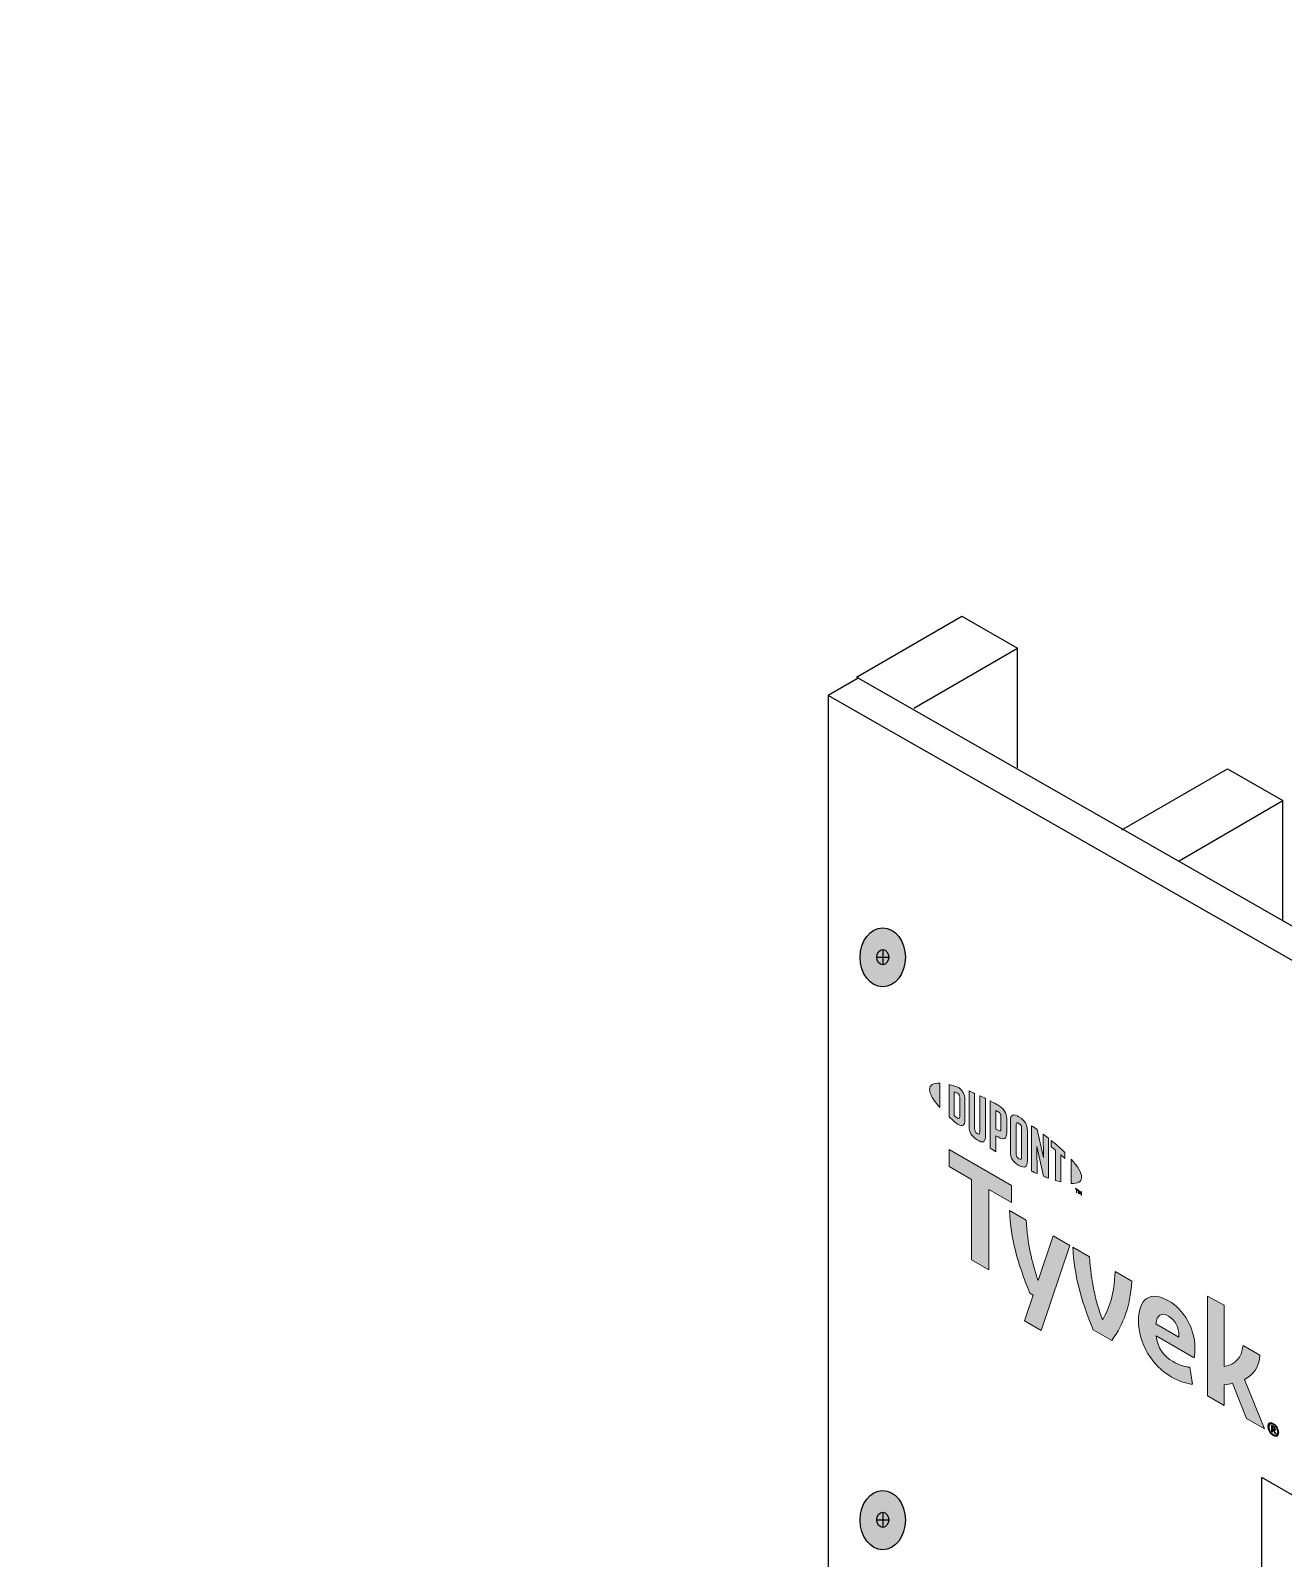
# Model space of a CAD drawing. Header units: inches. Extents: x -20.7 to 76.3, y -55.2 to 19.1.
# Drawn here: x 57.429 to 60.245, y -41.248 to -37.815 of the extents above; entities that cross this region are included whole.
import ezdxf

# ---------------------------------------------------------------- set-up
doc = ezdxf.new("R2010")
doc.units = ezdxf.units.IN
doc.header["$MEASUREMENT"] = 0
for name, color, linetype, lineweight in [('G-ANNO-TTLB', 7, 'Continuous', 0), ('LOGOS', 7, 'Continuous', 0), ('TYVEK', 7, 'Continuous', 0)]:
    doc.layers.add(name, color=color, linetype=linetype, lineweight=lineweight)

# ---------------------------------------------------------------- blocks, each defined once
blk = doc.blocks.new('Block_541')
at = {"layer": 'LOGOS', "true_color": 0x848484, "transparency": 33554687}
h = blk.add_hatch(color=252, dxfattribs=at)
h.dxf.hatch_style = 2
edge = h.paths.add_edge_path()
edge.add_spline(control_points=[(59.4494, -40.1944), (59.4494, -40.2044), (59.4579, -40.2187), (59.4727, -40.2353), (59.4727, -40.2353), (59.4727, -40.1806), (59.4727, -40.1806), (59.4579, -40.18), (59.4494, -40.1845), (59.4494, -40.1944)], knot_values=[0, 0, 0, 0, 1, 1, 1, 2, 2, 2, 3, 3, 3, 3], degree=3, periodic=0)
h = blk.add_hatch(color=252, dxfattribs=at)
h.dxf.hatch_style = 2
edge = h.paths.add_edge_path()
edge.add_spline(control_points=[(59.5172, -40.2559), (59.5172, -40.2601), (59.515, -40.2603), (59.5124, -40.2587), (59.5103, -40.2576), (59.5071, -40.2549), (59.5046, -40.2526), (59.5046, -40.2526), (59.5046, -40.2002), (59.5046, -40.2002), (59.5071, -40.2009), (59.5103, -40.2019), (59.5124, -40.2031), (59.515, -40.2046), (59.5172, -40.2073), (59.5172, -40.2115), (59.5172, -40.2115), (59.5172, -40.2559), (59.5172, -40.2559)], knot_values=[0, 0, 0, 0, 1, 1, 1, 2, 2, 2, 3, 3, 3, 4, 4, 4, 5, 5, 5, 6, 6, 6, 6], degree=3, periodic=0)
edge = h.paths.add_edge_path()
edge.add_spline(control_points=[(59.5141, -40.1904), (59.5099, -40.188), (59.504, -40.186), (59.4932, -40.1836), (59.4932, -40.1836), (59.4932, -40.2561), (59.4932, -40.2561), (59.5027, -40.2649), (59.5099, -40.271), (59.5141, -40.2734), (59.5236, -40.2789), (59.529, -40.2753), (59.529, -40.2646), (59.529, -40.2646), (59.529, -40.2164), (59.529, -40.2164), (59.529, -40.2057), (59.5236, -40.1959), (59.5141, -40.1904)], knot_values=[0, 0, 0, 0, 1, 1, 1, 2, 2, 2, 3, 3, 3, 4, 4, 4, 5, 5, 5, 6, 6, 6, 6], degree=3, periodic=0)
h = blk.add_hatch(color=252, dxfattribs=at)
h.dxf.hatch_style = 2
edge = h.paths.add_edge_path()
edge.add_spline(control_points=[(59.5622, -40.2904), (59.5622, -40.2946), (59.561, -40.2966), (59.5564, -40.2933), (59.5519, -40.2901), (59.5507, -40.2872), (59.5507, -40.2822), (59.5507, -40.2822), (59.5507, -40.2033), (59.5507, -40.2033), (59.5477, -40.2019), (59.5411, -40.1991), (59.5382, -40.1979), (59.5382, -40.1979), (59.5382, -40.2778), (59.5382, -40.2778), (59.5382, -40.2906), (59.5436, -40.2987), (59.5564, -40.3077), (59.5681, -40.316), (59.5753, -40.3134), (59.5753, -40.2992), (59.5753, -40.2992), (59.5753, -40.2148), (59.5753, -40.2148), (59.5728, -40.2136), (59.5648, -40.2097), (59.5622, -40.2085), (59.5622, -40.2085), (59.5622, -40.2904), (59.5622, -40.2904)], knot_values=[0, 0, 0, 0, 1, 1, 1, 2, 2, 2, 3, 3, 3, 4, 4, 4, 5, 5, 5, 6, 6, 6, 7, 7, 7, 8, 8, 8, 9, 9, 9, 10, 10, 10, 10], degree=3, periodic=0)
h = blk.add_hatch(color=252, dxfattribs=at)
h.dxf.hatch_style = 2
edge = h.paths.add_edge_path()
edge.add_spline(control_points=[(59.6097, -40.2832), (59.6097, -40.2877), (59.6083, -40.2892), (59.603, -40.2862), (59.603, -40.2862), (59.5985, -40.2836), (59.5985, -40.2836), (59.5985, -40.2836), (59.5985, -40.2416), (59.5985, -40.2416), (59.6005, -40.2427), (59.6016, -40.2433), (59.6028, -40.244), (59.6085, -40.2473), (59.6097, -40.2505), (59.6097, -40.2551), (59.6097, -40.2551), (59.6097, -40.2832), (59.6097, -40.2832)], knot_values=[0, 0, 0, 0, 1, 1, 1, 2, 2, 2, 3, 3, 3, 4, 4, 4, 5, 5, 5, 6, 6, 6, 6], degree=3, periodic=0)
edge = h.paths.add_edge_path()
edge.add_spline(control_points=[(59.6036, -40.2296), (59.6013, -40.2283), (59.593, -40.2238), (59.5854, -40.22), (59.5854, -40.22), (59.5854, -40.3263), (59.5854, -40.3263), (59.588, -40.3279), (59.5948, -40.3322), (59.5985, -40.3345), (59.5985, -40.3345), (59.5985, -40.2984), (59.5985, -40.2984), (59.5985, -40.2984), (59.6036, -40.3013), (59.6036, -40.3013), (59.6172, -40.3091), (59.6229, -40.3054), (59.6229, -40.2919), (59.6229, -40.2919), (59.6229, -40.2606), (59.6229, -40.2606), (59.6229, -40.2473), (59.6165, -40.2371), (59.6036, -40.2296)], knot_values=[0, 0, 0, 0, 1, 1, 1, 2, 2, 2, 3, 3, 3, 4, 4, 4, 5, 5, 5, 6, 6, 6, 7, 7, 7, 8, 8, 8, 8], degree=3, periodic=0)
h = blk.add_hatch(color=252, dxfattribs=at)
h.dxf.hatch_style = 2
edge = h.paths.add_edge_path()
edge.add_spline(control_points=[(59.6562, -40.3472), (59.6562, -40.3514), (59.655, -40.3528), (59.6504, -40.3503), (59.6457, -40.3477), (59.6444, -40.3447), (59.6444, -40.3403), (59.6444, -40.3403), (59.6444, -40.274), (59.6444, -40.274), (59.6444, -40.2697), (59.6457, -40.268), (59.6504, -40.2709), (59.655, -40.2737), (59.6562, -40.2767), (59.6562, -40.2809), (59.6562, -40.2809), (59.6562, -40.3472), (59.6562, -40.3472)], knot_values=[0, 0, 0, 0, 1, 1, 1, 2, 2, 2, 3, 3, 3, 4, 4, 4, 5, 5, 5, 6, 6, 6, 6], degree=3, periodic=0)
edge = h.paths.add_edge_path()
edge.add_spline(control_points=[(59.6504, -40.2561), (59.6383, -40.2484), (59.6311, -40.2504), (59.6311, -40.2644), (59.6311, -40.2644), (59.6311, -40.3339), (59.6311, -40.3339), (59.6311, -40.3487), (59.6377, -40.3585), (59.6504, -40.3653), (59.6629, -40.3718), (59.6694, -40.3702), (59.6694, -40.3544), (59.6694, -40.3544), (59.6694, -40.2881), (59.6694, -40.2881), (59.6694, -40.2731), (59.6635, -40.2644), (59.6504, -40.2561)], knot_values=[0, 0, 0, 0, 1, 1, 1, 2, 2, 2, 3, 3, 3, 4, 4, 4, 5, 5, 5, 6, 6, 6, 6], degree=3, periodic=0)
h = blk.add_hatch(color=252, dxfattribs=at)
h.dxf.hatch_style = 2
edge = h.paths.add_edge_path()
edge.add_spline(control_points=[(59.7056, -40.3471), (59.7056, -40.3471), (59.6911, -40.2847), (59.6911, -40.2847), (59.6872, -40.2819), (59.6824, -40.2785), (59.6788, -40.276), (59.6788, -40.276), (59.6788, -40.378), (59.6788, -40.378), (59.6813, -40.3792), (59.6879, -40.3822), (59.6913, -40.3836), (59.6913, -40.3836), (59.6903, -40.3229), (59.6903, -40.3229), (59.6903, -40.3229), (59.7056, -40.3895), (59.7056, -40.3895), (59.7088, -40.3908), (59.7136, -40.3926), (59.7167, -40.3937), (59.7167, -40.3937), (59.7167, -40.3041), (59.7167, -40.3041), (59.7134, -40.3015), (59.7075, -40.2969), (59.7047, -40.2948), (59.7047, -40.2948), (59.7056, -40.3471), (59.7056, -40.3471)], knot_values=[0, 0, 0, 0, 1, 1, 1, 2, 2, 2, 3, 3, 3, 4, 4, 4, 5, 5, 5, 6, 6, 6, 7, 7, 7, 8, 8, 8, 9, 9, 9, 10, 10, 10, 10], degree=3, periodic=0)
h = blk.add_hatch(color=252, dxfattribs=at)
h.dxf.hatch_style = 2
edge = h.paths.add_edge_path()
edge.add_spline(control_points=[(59.7231, -40.3235), (59.7264, -40.326), (59.7295, -40.3286), (59.7326, -40.3311), (59.7326, -40.3311), (59.7326, -40.399), (59.7326, -40.399), (59.7355, -40.3998), (59.7408, -40.4013), (59.7443, -40.4021), (59.7443, -40.4021), (59.7443, -40.3411), (59.7443, -40.3411), (59.7477, -40.344), (59.7509, -40.3469), (59.7538, -40.3495), (59.7538, -40.3495), (59.7538, -40.3364), (59.7538, -40.3364), (59.7446, -40.3274), (59.7347, -40.3187), (59.7231, -40.3093), (59.7231, -40.3093), (59.7231, -40.3235), (59.7231, -40.3235)], knot_values=[0, 0, 0, 0, 1, 1, 1, 2, 2, 2, 3, 3, 3, 4, 4, 4, 5, 5, 5, 6, 6, 6, 7, 7, 7, 8, 8, 8, 8], degree=3, periodic=0)
h = blk.add_hatch(color=252, dxfattribs=at)
h.dxf.hatch_style = 2
edge = h.paths.add_edge_path()
edge.add_spline(control_points=[(59.7911, -40.3917), (59.7911, -40.4018), (59.7826, -40.4062), (59.7678, -40.4057), (59.7678, -40.4057), (59.7678, -40.351), (59.7678, -40.351), (59.7826, -40.3675), (59.7911, -40.3818), (59.7911, -40.3917)], knot_values=[0, 0, 0, 0, 1, 1, 1, 2, 2, 2, 3, 3, 3, 3], degree=3, periodic=0)
h = blk.add_hatch(color=252, dxfattribs=at)
h.dxf.hatch_style = 2
edge = h.paths.add_edge_path()
edge.add_spline(control_points=[(59.7842, -40.4207), (59.7842, -40.4207), (59.7856, -40.4215), (59.7856, -40.4215), (59.7856, -40.4215), (59.7877, -40.4264), (59.7877, -40.4264), (59.7877, -40.4264), (59.7898, -40.4239), (59.7898, -40.4239), (59.7898, -40.4239), (59.7911, -40.4247), (59.7911, -40.4247), (59.7911, -40.4247), (59.7911, -40.4326), (59.7911, -40.4326), (59.7911, -40.4326), (59.7898, -40.4318), (59.7898, -40.4318), (59.7898, -40.4318), (59.7898, -40.4262), (59.7898, -40.4262), (59.7898, -40.4262), (59.7877, -40.4288), (59.7877, -40.4288), (59.7877, -40.4288), (59.7876, -40.4287), (59.7876, -40.4287), (59.7876, -40.4287), (59.7855, -40.4237), (59.7855, -40.4237), (59.7855, -40.4237), (59.7855, -40.4293), (59.7855, -40.4293), (59.7855, -40.4293), (59.7842, -40.4286), (59.7842, -40.4286), (59.7842, -40.4286), (59.7842, -40.4207), (59.7842, -40.4207)], knot_values=[0, 0, 0, 0, 1, 1, 1, 2, 2, 2, 3, 3, 3, 4, 4, 4, 5, 5, 5, 6, 6, 6, 7, 7, 7, 8, 8, 8, 9, 9, 9, 10, 10, 10, 11, 11, 11, 12, 12, 12, 13, 13, 13, 13], degree=3, periodic=0)
edge = h.paths.add_edge_path()
edge.add_spline(control_points=[(59.7793, -40.4192), (59.7793, -40.4192), (59.7771, -40.418), (59.7771, -40.418), (59.7771, -40.418), (59.7771, -40.4166), (59.7771, -40.4166), (59.7771, -40.4166), (59.7827, -40.4198), (59.7827, -40.4198), (59.7827, -40.4198), (59.7827, -40.4212), (59.7827, -40.4212), (59.7827, -40.4212), (59.7806, -40.42), (59.7806, -40.42), (59.7806, -40.42), (59.7806, -40.4265), (59.7806, -40.4265), (59.7806, -40.4265), (59.7793, -40.4257), (59.7793, -40.4257), (59.7793, -40.4257), (59.7793, -40.4192), (59.7793, -40.4192)], knot_values=[0, 0, 0, 0, 1, 1, 1, 2, 2, 2, 3, 3, 3, 4, 4, 4, 5, 5, 5, 6, 6, 6, 7, 7, 7, 8, 8, 8, 8], degree=3, periodic=0)
at = {"layer": 'LOGOS'}
for points, knots in [([(59.4494, -40.1944), (59.4494, -40.2044), (59.4579, -40.2187), (59.4727, -40.2353), (59.4727, -40.2353), (59.4727, -40.1806), (59.4727, -40.1806), (59.4579, -40.18), (59.4494, -40.1845), (59.4494, -40.1944)], [0, 0, 0, 0, 1, 1, 1, 2, 2, 2, 3, 3, 3, 3]), ([(59.5141, -40.1904), (59.5099, -40.188), (59.504, -40.186), (59.4932, -40.1836), (59.4932, -40.1836), (59.4932, -40.2561), (59.4932, -40.2561), (59.5027, -40.2649), (59.5099, -40.271), (59.5141, -40.2734), (59.5236, -40.2789), (59.529, -40.2753), (59.529, -40.2646), (59.529, -40.2646), (59.529, -40.2164), (59.529, -40.2164), (59.529, -40.2057), (59.5236, -40.1959), (59.5141, -40.1904)], [0, 0, 0, 0, 1, 1, 1, 2, 2, 2, 3, 3, 3, 4, 4, 4, 5, 5, 5, 6, 6, 6, 6]), ([(59.5622, -40.2904), (59.5622, -40.2946), (59.561, -40.2966), (59.5564, -40.2933), (59.5519, -40.2901), (59.5507, -40.2872), (59.5507, -40.2822), (59.5507, -40.2822), (59.5507, -40.2033), (59.5507, -40.2033), (59.5477, -40.2019), (59.5411, -40.1991), (59.5382, -40.1979), (59.5382, -40.1979), (59.5382, -40.2778), (59.5382, -40.2778), (59.5382, -40.2906), (59.5436, -40.2987), (59.5564, -40.3077), (59.5681, -40.316), (59.5753, -40.3134), (59.5753, -40.2992), (59.5753, -40.2992), (59.5753, -40.2148), (59.5753, -40.2148), (59.5728, -40.2136), (59.5648, -40.2097), (59.5622, -40.2085), (59.5622, -40.2085), (59.5622, -40.2904), (59.5622, -40.2904)], [0, 0, 0, 0, 1, 1, 1, 2, 2, 2, 3, 3, 3, 4, 4, 4, 5, 5, 5, 6, 6, 6, 7, 7, 7, 8, 8, 8, 9, 9, 9, 10, 10, 10, 10]), ([(59.5172, -40.2559), (59.5172, -40.2601), (59.515, -40.2603), (59.5124, -40.2587), (59.5103, -40.2576), (59.5071, -40.2549), (59.5046, -40.2526), (59.5046, -40.2526), (59.5046, -40.2002), (59.5046, -40.2002), (59.5071, -40.2009), (59.5103, -40.2019), (59.5124, -40.2031), (59.515, -40.2046), (59.5172, -40.2073), (59.5172, -40.2115), (59.5172, -40.2115), (59.5172, -40.2559), (59.5172, -40.2559)], [0, 0, 0, 0, 1, 1, 1, 2, 2, 2, 3, 3, 3, 4, 4, 4, 5, 5, 5, 6, 6, 6, 6]), ([(59.6036, -40.2296), (59.6013, -40.2283), (59.593, -40.2238), (59.5854, -40.22), (59.5854, -40.22), (59.5854, -40.3263), (59.5854, -40.3263), (59.588, -40.3279), (59.5948, -40.3322), (59.5985, -40.3345), (59.5985, -40.3345), (59.5985, -40.2984), (59.5985, -40.2984), (59.5985, -40.2984), (59.6036, -40.3013), (59.6036, -40.3013), (59.6172, -40.3091), (59.6229, -40.3054), (59.6229, -40.2919), (59.6229, -40.2919), (59.6229, -40.2606), (59.6229, -40.2606), (59.6229, -40.2473), (59.6165, -40.2371), (59.6036, -40.2296)], [0, 0, 0, 0, 1, 1, 1, 2, 2, 2, 3, 3, 3, 4, 4, 4, 5, 5, 5, 6, 6, 6, 7, 7, 7, 8, 8, 8, 8]), ([(59.6097, -40.2832), (59.6097, -40.2877), (59.6083, -40.2892), (59.603, -40.2862), (59.603, -40.2862), (59.5985, -40.2836), (59.5985, -40.2836), (59.5985, -40.2836), (59.5985, -40.2416), (59.5985, -40.2416), (59.6005, -40.2427), (59.6016, -40.2433), (59.6028, -40.244), (59.6085, -40.2473), (59.6097, -40.2505), (59.6097, -40.2551), (59.6097, -40.2551), (59.6097, -40.2832), (59.6097, -40.2832)], [0, 0, 0, 0, 1, 1, 1, 2, 2, 2, 3, 3, 3, 4, 4, 4, 5, 5, 5, 6, 6, 6, 6]), ([(59.6504, -40.2561), (59.6383, -40.2484), (59.6311, -40.2504), (59.6311, -40.2644), (59.6311, -40.2644), (59.6311, -40.3339), (59.6311, -40.3339), (59.6311, -40.3487), (59.6377, -40.3585), (59.6504, -40.3653), (59.6629, -40.3718), (59.6694, -40.3702), (59.6694, -40.3544), (59.6694, -40.3544), (59.6694, -40.2881), (59.6694, -40.2881), (59.6694, -40.2731), (59.6635, -40.2644), (59.6504, -40.2561)], [0, 0, 0, 0, 1, 1, 1, 2, 2, 2, 3, 3, 3, 4, 4, 4, 5, 5, 5, 6, 6, 6, 6]), ([(59.6562, -40.3472), (59.6562, -40.3514), (59.655, -40.3528), (59.6504, -40.3503), (59.6457, -40.3477), (59.6444, -40.3447), (59.6444, -40.3403), (59.6444, -40.3403), (59.6444, -40.274), (59.6444, -40.274), (59.6444, -40.2697), (59.6457, -40.268), (59.6504, -40.2709), (59.655, -40.2737), (59.6562, -40.2767), (59.6562, -40.2809), (59.6562, -40.2809), (59.6562, -40.3472), (59.6562, -40.3472)], [0, 0, 0, 0, 1, 1, 1, 2, 2, 2, 3, 3, 3, 4, 4, 4, 5, 5, 5, 6, 6, 6, 6]), ([(59.7056, -40.3471), (59.7056, -40.3471), (59.6911, -40.2847), (59.6911, -40.2847), (59.6872, -40.2819), (59.6824, -40.2785), (59.6788, -40.276), (59.6788, -40.276), (59.6788, -40.378), (59.6788, -40.378), (59.6813, -40.3792), (59.6879, -40.3822), (59.6913, -40.3836), (59.6913, -40.3836), (59.6903, -40.3229), (59.6903, -40.3229), (59.6903, -40.3229), (59.7056, -40.3895), (59.7056, -40.3895), (59.7088, -40.3908), (59.7136, -40.3926), (59.7167, -40.3937), (59.7167, -40.3937), (59.7167, -40.3041), (59.7167, -40.3041), (59.7134, -40.3015), (59.7075, -40.2969), (59.7047, -40.2948), (59.7047, -40.2948), (59.7056, -40.3471), (59.7056, -40.3471)], [0, 0, 0, 0, 1, 1, 1, 2, 2, 2, 3, 3, 3, 4, 4, 4, 5, 5, 5, 6, 6, 6, 7, 7, 7, 8, 8, 8, 9, 9, 9, 10, 10, 10, 10]), ([(59.7231, -40.3235), (59.7264, -40.326), (59.7295, -40.3286), (59.7326, -40.3311), (59.7326, -40.3311), (59.7326, -40.399), (59.7326, -40.399), (59.7355, -40.3998), (59.7408, -40.4013), (59.7443, -40.4021), (59.7443, -40.4021), (59.7443, -40.3411), (59.7443, -40.3411), (59.7477, -40.344), (59.7509, -40.3469), (59.7538, -40.3495), (59.7538, -40.3495), (59.7538, -40.3364), (59.7538, -40.3364), (59.7446, -40.3274), (59.7347, -40.3187), (59.7231, -40.3093), (59.7231, -40.3093), (59.7231, -40.3235), (59.7231, -40.3235)], [0, 0, 0, 0, 1, 1, 1, 2, 2, 2, 3, 3, 3, 4, 4, 4, 5, 5, 5, 6, 6, 6, 7, 7, 7, 8, 8, 8, 8]), ([(59.7911, -40.3917), (59.7911, -40.4018), (59.7826, -40.4062), (59.7678, -40.4057), (59.7678, -40.4057), (59.7678, -40.351), (59.7678, -40.351), (59.7826, -40.3675), (59.7911, -40.3818), (59.7911, -40.3917)], [0, 0, 0, 0, 1, 1, 1, 2, 2, 2, 3, 3, 3, 3]), ([(59.7793, -40.4192), (59.7793, -40.4192), (59.7771, -40.418), (59.7771, -40.418), (59.7771, -40.418), (59.7771, -40.4166), (59.7771, -40.4166), (59.7771, -40.4166), (59.7827, -40.4198), (59.7827, -40.4198), (59.7827, -40.4198), (59.7827, -40.4212), (59.7827, -40.4212), (59.7827, -40.4212), (59.7806, -40.42), (59.7806, -40.42), (59.7806, -40.42), (59.7806, -40.4265), (59.7806, -40.4265), (59.7806, -40.4265), (59.7793, -40.4257), (59.7793, -40.4257), (59.7793, -40.4257), (59.7793, -40.4192), (59.7793, -40.4192)], [0, 0, 0, 0, 1, 1, 1, 2, 2, 2, 3, 3, 3, 4, 4, 4, 5, 5, 5, 6, 6, 6, 7, 7, 7, 8, 8, 8, 8]), ([(59.7842, -40.4207), (59.7842, -40.4207), (59.7856, -40.4215), (59.7856, -40.4215), (59.7856, -40.4215), (59.7877, -40.4264), (59.7877, -40.4264), (59.7877, -40.4264), (59.7898, -40.4239), (59.7898, -40.4239), (59.7898, -40.4239), (59.7911, -40.4247), (59.7911, -40.4247), (59.7911, -40.4247), (59.7911, -40.4326), (59.7911, -40.4326), (59.7911, -40.4326), (59.7898, -40.4318), (59.7898, -40.4318), (59.7898, -40.4318), (59.7898, -40.4262), (59.7898, -40.4262), (59.7898, -40.4262), (59.7877, -40.4288), (59.7877, -40.4288), (59.7877, -40.4288), (59.7876, -40.4287), (59.7876, -40.4287), (59.7876, -40.4287), (59.7855, -40.4237), (59.7855, -40.4237), (59.7855, -40.4237), (59.7855, -40.4293), (59.7855, -40.4293), (59.7855, -40.4293), (59.7842, -40.4286), (59.7842, -40.4286), (59.7842, -40.4286), (59.7842, -40.4207), (59.7842, -40.4207)], [0, 0, 0, 0, 1, 1, 1, 2, 2, 2, 3, 3, 3, 4, 4, 4, 5, 5, 5, 6, 6, 6, 7, 7, 7, 8, 8, 8, 9, 9, 9, 10, 10, 10, 11, 11, 11, 12, 12, 12, 13, 13, 13, 13])]:
    blk.add_open_spline(points, degree=3, knots=knots, dxfattribs=at)
blk = doc.blocks.new('Block_545')
at = {"layer": 'LOGOS', "true_color": 0x848484, "transparency": 33554687}
h = blk.add_hatch(color=252, dxfattribs=at)
h.dxf.hatch_style = 2
h.paths.add_polyline_path([(59.6335, -40.4102), (59.4932, -40.3292), (59.4932, -40.3673), (59.5438, -40.3965), (59.5438, -40.577), (59.5828, -40.5995), (59.5828, -40.419), (59.6335, -40.4483)])
h = blk.add_hatch(color=252, dxfattribs=at)
h.dxf.hatch_style = 2
edge = h.paths.add_edge_path()
edge.add_spline(control_points=[(59.8667, -40.6038), (59.8642, -40.6558), (59.8539, -40.6861), (59.8378, -40.7121), (59.8223, -40.6678), (59.8122, -40.6258), (59.8092, -40.5706), (59.8092, -40.5706), (59.7713, -40.5488), (59.7713, -40.5488), (59.7754, -40.6139), (59.7877, -40.6613), (59.8171, -40.7348), (59.8171, -40.7348), (59.8588, -40.7588), (59.8588, -40.7588), (59.8871, -40.7187), (59.8988, -40.6851), (59.9043, -40.6255), (59.9043, -40.6255), (59.8667, -40.6038), (59.8667, -40.6038)], knot_values=[0, 0, 0, 0, 1, 1, 1, 2, 2, 2, 3, 3, 3, 4, 4, 4, 5, 5, 5, 6, 6, 6, 7, 7, 7, 7], degree=3, periodic=0)
h = blk.add_hatch(color=252, dxfattribs=at)
h.dxf.hatch_style = 2
edge = h.paths.add_edge_path()
edge.add_spline(control_points=[(59.9579, -40.7211), (59.9579, -40.7211), (60.0097, -40.751), (60.0097, -40.751), (60.0097, -40.751), (60.0097, -40.7473), (60.0097, -40.7473), (60.0097, -40.7298), (60.0015, -40.7123), (59.9865, -40.7036), (59.9707, -40.6945), (59.9604, -40.7013), (59.9579, -40.7211)], knot_values=[0, 0, 0, 0, 1, 1, 1, 2, 2, 2, 3, 3, 3, 4, 4, 4, 4], degree=3, periodic=0)
edge = h.paths.add_edge_path()
edge.add_spline(control_points=[(60.0405, -40.8569), (60.0285, -40.8562), (60.0108, -40.8503), (59.9928, -40.84), (59.9489, -40.8146), (59.919, -40.7655), (59.919, -40.7136), (59.919, -40.664), (59.9465, -40.6461), (59.9865, -40.6693), (60.0222, -40.6899), (60.0456, -40.7324), (60.0456, -40.7743), (60.0456, -40.7837), (60.0451, -40.7915), (60.0445, -40.7974), (60.0445, -40.7974), (59.9585, -40.7477), (59.9585, -40.7477), (59.962, -40.7747), (59.9748, -40.7933), (59.9966, -40.8059), (60.0099, -40.8136), (60.0228, -40.8176), (60.0345, -40.8187), (60.0345, -40.8187), (60.0405, -40.8569), (60.0405, -40.8569)], knot_values=[0, 0, 0, 0, 1, 1, 1, 2, 2, 2, 3, 3, 3, 4, 4, 4, 5, 5, 5, 6, 6, 6, 7, 7, 7, 8, 8, 8, 9, 9, 9, 9], degree=3, periodic=0)
h = blk.add_hatch(color=252, dxfattribs=at)
h.dxf.hatch_style = 2
edge = h.paths.add_edge_path()
edge.add_spline(control_points=[(60.1571, -40.8458), (60.1571, -40.8458), (60.2023, -40.9572), (60.2023, -40.9572), (60.2023, -40.9572), (60.1614, -40.9336), (60.1614, -40.9336), (60.1614, -40.9336), (60.1301, -40.8546), (60.1301, -40.8546), (60.1244, -40.856), (60.1184, -40.8572), (60.1118, -40.8581), (60.1118, -40.8581), (60.1118, -40.9049), (60.1118, -40.9049), (60.1118, -40.9049), (60.0742, -40.8832), (60.0742, -40.8832), (60.0742, -40.8832), (60.0742, -40.6593), (60.0742, -40.6593), (60.0742, -40.6593), (60.1118, -40.6788), (60.1118, -40.6788), (60.1118, -40.6788), (60.1118, -40.8166), (60.1118, -40.8166), (60.1374, -40.8123), (60.15, -40.7977), (60.1543, -40.7699), (60.1543, -40.7699), (60.1916, -40.7914), (60.1916, -40.7914), (60.1908, -40.8178), (60.1788, -40.835), (60.1571, -40.8458)], knot_values=[0, 0, 0, 0, 1, 1, 1, 2, 2, 2, 3, 3, 3, 4, 4, 4, 5, 5, 5, 6, 6, 6, 7, 7, 7, 8, 8, 8, 9, 9, 9, 10, 10, 10, 11, 11, 11, 12, 12, 12, 12], degree=3, periodic=0)
at = {"layer": 'LOGOS'}
blk.add_lwpolyline([(59.6335, -40.4102), (59.4932, -40.3292), (59.4932, -40.3673), (59.5438, -40.3965), (59.5438, -40.577), (59.5828, -40.5995), (59.5828, -40.419), (59.6335, -40.4483)], close=True, dxfattribs=at)
for points, knots in [([(59.8667, -40.6038), (59.8642, -40.6558), (59.8539, -40.6861), (59.8378, -40.7121), (59.8223, -40.6678), (59.8122, -40.6258), (59.8092, -40.5706), (59.8092, -40.5706), (59.7713, -40.5488), (59.7713, -40.5488), (59.7754, -40.6139), (59.7877, -40.6613), (59.8171, -40.7348), (59.8171, -40.7348), (59.8588, -40.7588), (59.8588, -40.7588), (59.8871, -40.7187), (59.8988, -40.6851), (59.9043, -40.6255), (59.9043, -40.6255), (59.8667, -40.6038), (59.8667, -40.6038)], [0, 0, 0, 0, 1, 1, 1, 2, 2, 2, 3, 3, 3, 4, 4, 4, 5, 5, 5, 6, 6, 6, 7, 7, 7, 7]), ([(60.0405, -40.8569), (60.0285, -40.8562), (60.0108, -40.8503), (59.9928, -40.84), (59.9489, -40.8146), (59.919, -40.7655), (59.919, -40.7136), (59.919, -40.664), (59.9465, -40.6461), (59.9865, -40.6693), (60.0222, -40.6899), (60.0456, -40.7324), (60.0456, -40.7743), (60.0456, -40.7837), (60.0451, -40.7915), (60.0445, -40.7974), (60.0445, -40.7974), (59.9585, -40.7477), (59.9585, -40.7477), (59.962, -40.7747), (59.9748, -40.7933), (59.9966, -40.8059), (60.0099, -40.8136), (60.0228, -40.8176), (60.0345, -40.8187), (60.0345, -40.8187), (60.0405, -40.8569), (60.0405, -40.8569)], [0, 0, 0, 0, 1, 1, 1, 2, 2, 2, 3, 3, 3, 4, 4, 4, 5, 5, 5, 6, 6, 6, 7, 7, 7, 8, 8, 8, 9, 9, 9, 9]), ([(60.1571, -40.8458), (60.1571, -40.8458), (60.2023, -40.9572), (60.2023, -40.9572), (60.2023, -40.9572), (60.1614, -40.9336), (60.1614, -40.9336), (60.1614, -40.9336), (60.1301, -40.8546), (60.1301, -40.8546), (60.1244, -40.856), (60.1184, -40.8572), (60.1118, -40.8581), (60.1118, -40.8581), (60.1118, -40.9049), (60.1118, -40.9049), (60.1118, -40.9049), (60.0742, -40.8832), (60.0742, -40.8832), (60.0742, -40.8832), (60.0742, -40.6593), (60.0742, -40.6593), (60.0742, -40.6593), (60.1118, -40.6788), (60.1118, -40.6788), (60.1118, -40.6788), (60.1118, -40.8166), (60.1118, -40.8166), (60.1374, -40.8123), (60.15, -40.7977), (60.1543, -40.7699), (60.1543, -40.7699), (60.1916, -40.7914), (60.1916, -40.7914), (60.1908, -40.8178), (60.1788, -40.835), (60.1571, -40.8458)], [0, 0, 0, 0, 1, 1, 1, 2, 2, 2, 3, 3, 3, 4, 4, 4, 5, 5, 5, 6, 6, 6, 7, 7, 7, 8, 8, 8, 9, 9, 9, 10, 10, 10, 11, 11, 11, 12, 12, 12, 12]), ([(59.9579, -40.7211), (59.9579, -40.7211), (60.0097, -40.751), (60.0097, -40.751), (60.0097, -40.751), (60.0097, -40.7473), (60.0097, -40.7473), (60.0097, -40.7298), (60.0015, -40.7123), (59.9865, -40.7036), (59.9707, -40.6945), (59.9604, -40.7013), (59.9579, -40.7211)], [0, 0, 0, 0, 1, 1, 1, 2, 2, 2, 3, 3, 3, 4, 4, 4, 4])]:
    blk.add_open_spline(points, degree=3, knots=knots, dxfattribs=at)
blk = doc.blocks.new('Block_544')
at = {"layer": 'LOGOS', "true_color": 0x848484, "transparency": 33554687}
h = blk.add_hatch(color=252, dxfattribs=at)
h.dxf.hatch_style = 2
edge = h.paths.add_edge_path()
edge.add_spline(control_points=[(59.7271, -40.5232), (59.7271, -40.5232), (59.6933, -40.6238), (59.6933, -40.6238), (59.679, -40.5818), (59.6696, -40.541), (59.6668, -40.4884), (59.6668, -40.4884), (59.6289, -40.4665), (59.6289, -40.4665), (59.633, -40.5317), (59.6453, -40.579), (59.6747, -40.6525), (59.6747, -40.6525), (59.6822, -40.6569), (59.6822, -40.6569), (59.6822, -40.6569), (59.663, -40.7144), (59.663, -40.7144), (59.663, -40.7144), (59.7005, -40.7361), (59.7005, -40.7361), (59.7005, -40.7361), (59.7646, -40.5449), (59.7646, -40.5449), (59.7646, -40.5449), (59.7271, -40.5232), (59.7271, -40.5232)], knot_values=[0, 0, 0, 0, 1, 1, 1, 2, 2, 2, 3, 3, 3, 4, 4, 4, 5, 5, 5, 6, 6, 6, 7, 7, 7, 8, 8, 8, 9, 9, 9, 9], degree=3, periodic=0)
at = {"layer": 'LOGOS'}
blk.add_open_spline([(59.7271, -40.5232), (59.7271, -40.5232), (59.6933, -40.6238), (59.6933, -40.6238), (59.679, -40.5818), (59.6696, -40.541), (59.6668, -40.4884), (59.6668, -40.4884), (59.6289, -40.4665), (59.6289, -40.4665), (59.633, -40.5317), (59.6453, -40.579), (59.6747, -40.6525), (59.6747, -40.6525), (59.6822, -40.6569), (59.6822, -40.6569), (59.6822, -40.6569), (59.663, -40.7144), (59.663, -40.7144), (59.663, -40.7144), (59.7005, -40.7361), (59.7005, -40.7361), (59.7005, -40.7361), (59.7646, -40.5449), (59.7646, -40.5449), (59.7646, -40.5449), (59.7271, -40.5232), (59.7271, -40.5232)], degree=3, knots=[0, 0, 0, 0, 1, 1, 1, 2, 2, 2, 3, 3, 3, 4, 4, 4, 5, 5, 5, 6, 6, 6, 7, 7, 7, 8, 8, 8, 9, 9, 9, 9], dxfattribs=at)
blk.add_blockref('Block_545', (0, 0), dxfattribs=at)
blk = doc.blocks.new('Block_546')
at = {"layer": 'LOGOS', "true_color": 0x848484, "transparency": 33554687}
h = blk.add_hatch(color=252, dxfattribs=at)
h.dxf.hatch_style = 2
edge = h.paths.add_edge_path()
edge.add_spline(control_points=[(60.2203, -40.9528), (60.2203, -40.9528), (60.2203, -40.9569), (60.2203, -40.9569), (60.2203, -40.9569), (60.2219, -40.9578), (60.2219, -40.9578), (60.2234, -40.9587), (60.2242, -40.9587), (60.2242, -40.9572), (60.2242, -40.9556), (60.2234, -40.9546), (60.2219, -40.9537), (60.2219, -40.9537), (60.2203, -40.9528), (60.2203, -40.9528)], knot_values=[0, 0, 0, 0, 1, 1, 1, 2, 2, 2, 3, 3, 3, 4, 4, 4, 5, 5, 5, 5], degree=3, periodic=0)
edge = h.paths.add_edge_path()
edge.add_spline(control_points=[(60.2176, -40.9487), (60.2176, -40.9487), (60.2219, -40.9511), (60.2219, -40.9511), (60.2251, -40.953), (60.2267, -40.9557), (60.2267, -40.9586), (60.2267, -40.9606), (60.2259, -40.9616), (60.2244, -40.9614), (60.2252, -40.9636), (60.2262, -40.966), (60.2276, -40.9686), (60.2276, -40.9686), (60.2244, -40.9668), (60.2244, -40.9668), (60.2233, -40.9644), (60.2224, -40.9624), (60.2217, -40.9603), (60.2217, -40.9603), (60.2203, -40.9595), (60.2203, -40.9595), (60.2203, -40.9595), (60.2203, -40.9644), (60.2203, -40.9644), (60.2203, -40.9644), (60.2176, -40.9628), (60.2176, -40.9628), (60.2176, -40.9628), (60.2176, -40.9487), (60.2176, -40.9487)], knot_values=[0, 0, 0, 0, 1, 1, 1, 2, 2, 2, 3, 3, 3, 4, 4, 4, 5, 5, 5, 6, 6, 6, 7, 7, 7, 8, 8, 8, 9, 9, 9, 10, 10, 10, 10], degree=3, periodic=0)
edge = h.paths.add_edge_path()
edge.add_spline(control_points=[(60.222, -40.9476), (60.2161, -40.9442), (60.2127, -40.9461), (60.2127, -40.9532), (60.2127, -40.9603), (60.2161, -40.9661), (60.222, -40.9695), (60.2279, -40.9729), (60.2313, -40.971), (60.2313, -40.9639), (60.2313, -40.9569), (60.2279, -40.951), (60.222, -40.9476)], knot_values=[0, 0, 0, 0, 1, 1, 1, 2, 2, 2, 3, 3, 3, 4, 4, 4, 4], degree=3, periodic=0)
edge = h.paths.add_edge_path()
edge.add_spline(control_points=[(60.222, -40.9448), (60.2293, -40.949), (60.2342, -40.9571), (60.2342, -40.9656), (60.2342, -40.974), (60.2293, -40.9765), (60.222, -40.9723), (60.2146, -40.968), (60.2099, -40.96), (60.2099, -40.9516), (60.2099, -40.9431), (60.2147, -40.9405), (60.222, -40.9448)], knot_values=[0, 0, 0, 0, 1, 1, 1, 2, 2, 2, 3, 3, 3, 4, 4, 4, 4], degree=3, periodic=0)
at = {"layer": 'LOGOS'}
for points, knots in [([(60.222, -40.9448), (60.2293, -40.949), (60.2342, -40.9571), (60.2342, -40.9656), (60.2342, -40.974), (60.2293, -40.9765), (60.222, -40.9723), (60.2146, -40.968), (60.2099, -40.96), (60.2099, -40.9516), (60.2099, -40.9431), (60.2147, -40.9405), (60.222, -40.9448)], [0, 0, 0, 0, 1, 1, 1, 2, 2, 2, 3, 3, 3, 4, 4, 4, 4]), ([(60.222, -40.9476), (60.2161, -40.9442), (60.2127, -40.9461), (60.2127, -40.9532), (60.2127, -40.9603), (60.2161, -40.9661), (60.222, -40.9695), (60.2279, -40.9729), (60.2313, -40.971), (60.2313, -40.9639), (60.2313, -40.9569), (60.2279, -40.951), (60.222, -40.9476)], [0, 0, 0, 0, 1, 1, 1, 2, 2, 2, 3, 3, 3, 4, 4, 4, 4]), ([(60.2176, -40.9487), (60.2176, -40.9487), (60.2219, -40.9511), (60.2219, -40.9511), (60.2251, -40.953), (60.2267, -40.9557), (60.2267, -40.9586), (60.2267, -40.9606), (60.2259, -40.9616), (60.2244, -40.9614), (60.2252, -40.9636), (60.2262, -40.966), (60.2276, -40.9686), (60.2276, -40.9686), (60.2244, -40.9668), (60.2244, -40.9668), (60.2233, -40.9644), (60.2224, -40.9624), (60.2217, -40.9603), (60.2217, -40.9603), (60.2203, -40.9595), (60.2203, -40.9595), (60.2203, -40.9595), (60.2203, -40.9644), (60.2203, -40.9644), (60.2203, -40.9644), (60.2176, -40.9628), (60.2176, -40.9628), (60.2176, -40.9628), (60.2176, -40.9487), (60.2176, -40.9487)], [0, 0, 0, 0, 1, 1, 1, 2, 2, 2, 3, 3, 3, 4, 4, 4, 5, 5, 5, 6, 6, 6, 7, 7, 7, 8, 8, 8, 9, 9, 9, 10, 10, 10, 10]), ([(60.2203, -40.9528), (60.2203, -40.9528), (60.2203, -40.9569), (60.2203, -40.9569), (60.2203, -40.9569), (60.2219, -40.9578), (60.2219, -40.9578), (60.2234, -40.9587), (60.2242, -40.9587), (60.2242, -40.9572), (60.2242, -40.9556), (60.2234, -40.9546), (60.2219, -40.9537), (60.2219, -40.9537), (60.2203, -40.9528), (60.2203, -40.9528)], [0, 0, 0, 0, 1, 1, 1, 2, 2, 2, 3, 3, 3, 4, 4, 4, 5, 5, 5, 5])]:
    blk.add_open_spline(points, degree=3, knots=knots, dxfattribs=at)
blk = doc.blocks.new('Block_543')
at = {"layer": 'LOGOS'}
for name in ['Block_544', 'Block_546']:
    blk.add_blockref(name, (0, 0), dxfattribs=at)
blk = doc.blocks.new('Block_542')
at = {"layer": 'LOGOS'}
blk.add_blockref('Block_543', (0, 0), dxfattribs=at)
blk = doc.blocks.new('Block_540')
at = {"layer": 'LOGOS'}
for name in ['Block_541', 'Block_542']:
    blk.add_blockref(name, (0, 0), dxfattribs=at)

msp = doc.modelspace()

# ---------------------------------------------------------------- hatches: boundary and pattern name
at = {"layer": 'G-ANNO-TTLB', "true_color": 0xff00ff, "transparency": 33554687}
h = msp.add_hatch(color=6, dxfattribs=at)
edge = h.paths.add_edge_path()
edge.add_spline(control_points=[(71.8573, -54.9456), (71.8573, -54.9456), (31.1572, -54.9456), (31.1572, -54.9456), (31.1572, -54.9456), (31.1572, -20.8103), (31.1572, -20.8103), (31.1572, -20.8103), (71.8573, -20.8103), (71.8573, -20.8103), (71.8573, -20.8103), (71.8573, -54.9456), (71.8573, -54.9456)], knot_values=[0, 0, 0, 0, 1, 1, 1, 2, 2, 2, 3, 3, 3, 4, 4, 4, 4], degree=3, periodic=0)
edge = h.paths.add_edge_path()
edge.add_spline(control_points=[(31.2823, -20.9353), (31.2823, -20.9353), (31.2823, -54.8205), (31.2823, -54.8205), (31.2823, -54.8205), (71.7322, -54.8205), (71.7322, -54.8205), (71.7322, -54.8205), (71.7322, -20.9353), (71.7322, -20.9353), (71.7322, -20.9353), (31.2823, -20.9353), (31.2823, -20.9353)], knot_values=[0, 0, 0, 0, 1, 1, 1, 2, 2, 2, 3, 3, 3, 4, 4, 4, 4], degree=3, periodic=0)
edge.add_line((31.2823, -20.9353), (31.2823, -20.9353))
at = {"layer": 'TYVEK', "true_color": 0x003b71, "transparency": 33554687}
h = msp.add_hatch(color=156, dxfattribs=at)
h.dxf.hatch_style = 2
edge = h.paths.add_edge_path()
edge.add_ellipse((59.3441, -39.8976), major_axis=(0, 0.0664), ratio=0.766948, start_angle=0, end_angle=360)
h = msp.add_hatch(color=156, dxfattribs=at)
h.dxf.hatch_style = 2
edge = h.paths.add_edge_path()
edge.add_ellipse((59.3441, -41.1621), major_axis=(0, 0.0664), ratio=0.766948, start_angle=0, end_angle=360)

# ---------------------------------------------------------------- linework, layer by layer
at = {"layer": 'G-ANNO-TTLB'}
for points in [[(71.8573, -54.9456), (71.8573, -54.9456), (31.1572, -54.9456), (31.1572, -54.9456), (31.1572, -54.9456), (31.1572, -20.8103), (31.1572, -20.8103), (31.1572, -20.8103), (71.8573, -20.8103), (71.8573, -20.8103), (71.8573, -20.8103), (71.8573, -54.9456), (71.8573, -54.9456)], [(31.2823, -20.9353), (31.2823, -20.9353), (31.2823, -54.8205), (31.2823, -54.8205), (31.2823, -54.8205), (71.7322, -54.8205), (71.7322, -54.8205), (71.7322, -54.8205), (71.7322, -20.9353), (71.7322, -20.9353), (71.7322, -20.9353), (31.2823, -20.9353), (31.2823, -20.9353)]]:
    msp.add_open_spline(points, degree=3, knots=[0, 0, 0, 0, 1, 1, 1, 2, 2, 2, 3, 3, 3, 4, 4, 4, 4], dxfattribs=at)
at = {"layer": 'TYVEK', "color": 33, "lineweight": 25, "true_color": 0xcc9966}
for p, q in [((59.2851, -39.2685), (59.522, -39.1315)), ((59.522, -39.1315), (59.647, -39.2031)), ((59.4137, -39.3381), (59.647, -39.2031)), ((59.647, -39.472), (59.647, -39.2031)), ((59.2887, -39.2705), (59.2851, -39.2685)), ((59.8817, -39.6109), (60.1187, -39.4738)), ((60.1187, -39.4738), (60.2437, -39.5455)), ((60.0103, -39.6805), (60.2437, -39.5455)), ((60.2437, -39.8144), (60.2437, -39.5455))]:
    msp.add_line(p, q, dxfattribs=at)
at = {"layer": 'TYVEK', "color": 2, "lineweight": 25, "true_color": 0xffff00}
for p, q in [((59.2886, -39.2705), (59.2218, -39.3092)), ((63.023, -41.4029), (59.2886, -39.2705))]:
    msp.add_line(p, q, dxfattribs=at)
at = {"layer": 'TYVEK', "color": 18, "lineweight": 25, "true_color": 0x000000}
for p, q in [((59.2218, -39.3092), (59.2218, -45.1754)), ((62.9561, -41.4416), (59.2218, -39.3092))]:
    msp.add_line(p, q, dxfattribs=at)
at = {"layer": 'TYVEK', "color": 252, "lineweight": 25, "true_color": 0x848484}
for p, q in [((59.3441, -39.88), (59.3441, -39.9143)), ((59.3305, -39.8971), (59.3576, -39.8971)), ((59.3441, -41.1446), (59.3441, -41.1788)), ((59.3305, -41.1617), (59.3576, -41.1617))]:
    msp.add_line(p, q, dxfattribs=at)
at = {"layer": 'TYVEK', "color": 1, "lineweight": 25, "true_color": 0xff0000}
for p in [(60.1965, -41.388), (62.0584, -42.1418)]:
    msp.add_line(p, (60.1965, -41.0663), dxfattribs=at)
at = {"layer": 'TYVEK', "color": 18, "lineweight": 25, "true_color": 0x000000}
for centre in [(59.3441, -39.8976), (59.3441, -41.1621)]:
    msp.add_ellipse(centre, major_axis=(0, 0.0664), ratio=0.766948, dxfattribs=at)
at = {"layer": 'TYVEK', "color": 252, "lineweight": 25, "true_color": 0x848484}
for centre in [(59.3441, -39.8971), (59.3441, -41.1617)]:
    msp.add_ellipse(centre, major_axis=(0, 0.0171), ratio=0.788846, dxfattribs=at)

# ---------------------------------------------------------------- block references
at = {"layer": 'LOGOS'}
msp.add_blockref('Block_540', (0, 0), dxfattribs=at)

doc.saveas('drawing.dxf')
